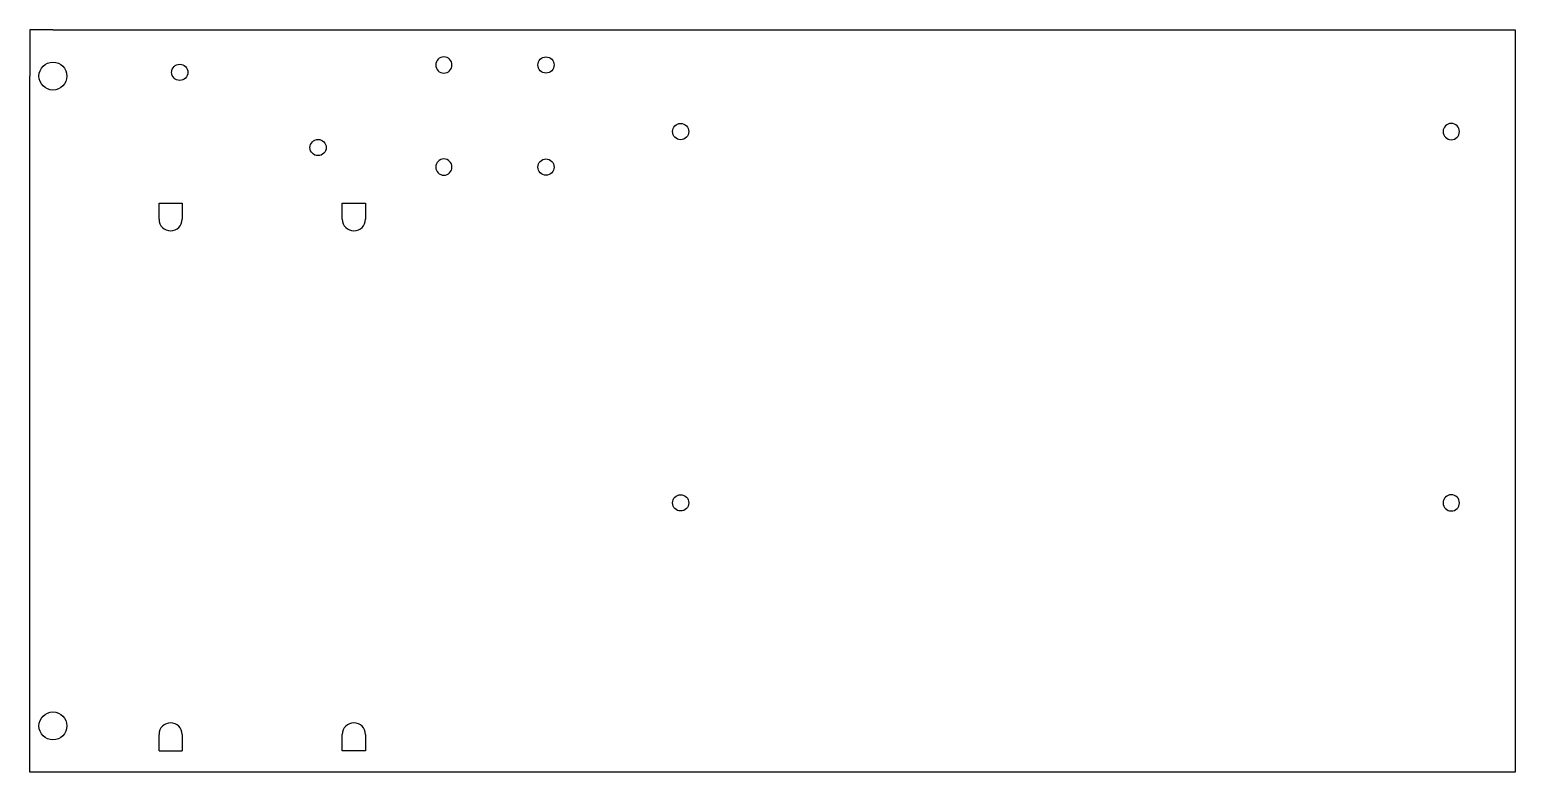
# Model space of a CAD drawing. Extents: x -160 to 160, y -80 to 80.
import ezdxf

# ---------------------------------------------------------------- set-up
doc = ezdxf.new("R2010")
doc.units = 0
doc.header["$MEASUREMENT"] = 0
doc.layers.get('0').update_dxf_attribs({"linetype": 'CONTINUOUS'})

msp = doc.modelspace()

# ---------------------------------------------------------------- linework, layer by layer
at = {"color": 1}
for points in [[(-160, 80), (-160, 80), (-160, 70), (-160, 70)], [(-155, 80), (-155, 80), (-160, 80), (-160, 80)], [(-155, 80), (-155, 80), (159.9999, 80), (159.9999, 80)], [(160, 80), (160, 80), (160, 80), (160, 80)], [(160, 80), (160, 80), (160, -80), (160, -80)], [(-160, 70), (-160, 70), (-160, 70), (-160, 70)], [(-160, -70), (-160, -70), (-160, 70), (-160, 70)], [(-132.15, 39.16), (-132.15, 39.16), (-132.15, 42.66), (-132.15, 42.66)], [(-132.15, 42.66), (-132.15, 42.66), (-127.15, 42.66), (-127.15, 42.66)], [(-127.15, 42.66), (-127.15, 42.66), (-127.15, 39.16), (-127.15, 39.16)], [(-92.66, 39.16), (-92.66, 39.16), (-92.66, 42.66), (-92.66, 42.66)], [(-92.66, 42.66), (-92.66, 42.66), (-87.66, 42.66), (-87.66, 42.66)], [(-87.66, 42.66), (-87.66, 42.66), (-87.66, 39.16), (-87.66, 39.16)], [(-129.6499, 36.6599), (-128.2692, 36.6599), (-127.15, 37.7792), (-127.15, 39.1599)], [(-90.1599, 36.6599), (-88.7792, 36.6599), (-87.66, 37.7792), (-87.66, 39.1599)], [(-160, -70), (-160, -70), (-160, -70), (-160, -70)], [(-160, -80), (-160, -80), (-160, -70), (-160, -70)], [(-132.15, -71.8399), (-132.15, -71.8399), (-132.15, -71.8399), (-132.15, -71.8399)], [(-132.15, -75.3399), (-132.15, -75.3399), (-132.15, -71.8399), (-132.15, -71.8399)], [(-127.15, -71.84), (-127.15, -71.84), (-127.15, -71.84), (-127.15, -71.84)], [(-127.15, -71.84), (-127.15, -71.84), (-127.15, -75.3399), (-127.15, -75.3399)], [(-92.66, -71.8399), (-92.66, -71.8399), (-92.66, -71.8399), (-92.66, -71.8399)], [(-92.66, -75.3399), (-92.66, -75.3399), (-92.66, -71.8399), (-92.66, -71.8399)], [(-87.66, -71.84), (-87.66, -71.84), (-87.66, -71.84), (-87.66, -71.84)], [(-87.66, -71.84), (-87.66, -71.84), (-87.66, -75.3399), (-87.66, -75.3399)], [(-132.15, -75.3399), (-132.15, -75.3399), (-127.15, -75.3399), (-127.15, -75.3399)], [(-127.15, -75.3399), (-127.15, -75.3399), (-127.15, -75.3399), (-127.15, -75.3399)], [(-87.6599, -75.3399), (-87.6599, -75.3399), (-92.66, -75.3399), (-92.66, -75.3399)], [(-87.6599, -75.3399), (-87.6599, -75.3399), (-87.6599, -75.3399), (-87.6599, -75.3399)], [(-155, -80), (-155, -80), (-160, -80), (-160, -80)], [(160, -80), (160, -80), (-155, -80), (-155, -80)], [(-155, -80), (-155, -80), (-155, -80), (-155, -80)]]:
    msp.add_open_spline(points, degree=3, dxfattribs=at)
for points, knots in [([(-69.0399, 72.3999), (-69.0399, 73.3664), (-69.8235, 74.1499), (-70.7899, 74.1499), (-70.7899, 74.1499), (-71.7564, 74.15), (-72.5399, 73.3665), (-72.5399, 72.4), (-72.5399, 72.4), (-72.54, 71.4335), (-71.7565, 70.65), (-70.79, 70.6499), (-70.79, 70.6499), (-69.8235, 70.6499), (-69.04, 71.4334), (-69.04, 72.3999)], [0, 0, 0, 0, 0.25, 0.25, 0.25, 0.25, 0.5, 0.5, 0.5, 0.5, 0.75, 0.75, 0.75, 0.75, 1, 1, 1, 1]), ([(-47.04, 72.3999), (-47.04, 73.3664), (-47.8235, 74.1499), (-48.7899, 74.1499), (-48.7899, 74.1499), (-49.7564, 74.15), (-50.5399, 73.3665), (-50.5399, 72.4), (-50.5399, 72.4), (-50.54, 71.4335), (-49.7565, 70.65), (-48.79, 70.6499), (-48.79, 70.6499), (-47.8235, 70.6499), (-47.04, 71.4334), (-47.04, 72.3999)], [0, 0, 0, 0, 0.25, 0.25, 0.25, 0.25, 0.5, 0.5, 0.5, 0.5, 0.75, 0.75, 0.75, 0.75, 1, 1, 1, 1]), ([(-152, 69.9999), (-152, 71.6568), (-153.3431, 72.9999), (-154.9999, 72.9999), (-154.9999, 72.9999), (-156.6568, 73), (-157.9999, 71.6568), (-157.9999, 70), (-157.9999, 70), (-158, 68.3431), (-156.6568, 67), (-155, 66.9999), (-155, 66.9999), (-153.3431, 66.9999), (-152, 68.3431), (-152, 69.9999)], [0, 0, 0, 0, 0.25, 0.25, 0.25, 0.25, 0.5, 0.5, 0.5, 0.5, 0.75, 0.75, 0.75, 0.75, 1, 1, 1, 1]), ([(-129.43, 70.8099), (-129.43, 71.7764), (-128.6464, 72.5599), (-127.68, 72.5599), (-127.68, 72.5599), (-126.7135, 72.56), (-125.93, 71.7765), (-125.93, 70.81), (-125.93, 70.81), (-125.9299, 69.8435), (-126.7134, 69.06), (-127.6799, 69.0599), (-127.6799, 69.0599), (-128.6464, 69.0599), (-129.4299, 69.8434), (-129.4299, 70.8099)], [0, 0, 0, 0, 0.25, 0.25, 0.25, 0.25, 0.5, 0.5, 0.5, 0.5, 0.75, 0.75, 0.75, 0.75, 1, 1, 1, 1]), ([(-18.04, 58.0499), (-18.04, 59.0164), (-18.8235, 59.7999), (-19.7899, 59.7999), (-19.7899, 59.7999), (-20.7564, 59.8), (-21.5399, 59.0165), (-21.5399, 58.05), (-21.5399, 58.05), (-21.54, 57.0835), (-20.7565, 56.3), (-19.79, 56.2999), (-19.79, 56.2999), (-18.8235, 56.2999), (-18.04, 57.0834), (-18.04, 58.0499)], [0, 0, 0, 0, 0.25, 0.25, 0.25, 0.25, 0.5, 0.5, 0.5, 0.5, 0.75, 0.75, 0.75, 0.75, 1, 1, 1, 1]), ([(147.96, 58.0499), (147.96, 59.0164), (147.1764, 59.7999), (146.21, 59.7999), (146.21, 59.7999), (145.2435, 59.8), (144.46, 59.0165), (144.46, 58.05), (144.46, 58.05), (144.4599, 57.0835), (145.2434, 56.3), (146.2099, 56.2999), (146.2099, 56.2999), (147.1764, 56.2999), (147.9599, 57.0834), (147.9599, 58.0499)], [0, 0, 0, 0, 0.25, 0.25, 0.25, 0.25, 0.5, 0.5, 0.5, 0.5, 0.75, 0.75, 0.75, 0.75, 1, 1, 1, 1]), ([(-99.63, 54.6099), (-99.63, 55.5764), (-98.8464, 56.3599), (-97.88, 56.3599), (-97.88, 56.3599), (-96.9135, 56.36), (-96.13, 55.5765), (-96.13, 54.61), (-96.13, 54.61), (-96.1299, 53.6435), (-96.9134, 52.86), (-97.8799, 52.8599), (-97.8799, 52.8599), (-98.8464, 52.8599), (-99.6299, 53.6434), (-99.6299, 54.6099)], [0, 0, 0, 0, 0.25, 0.25, 0.25, 0.25, 0.5, 0.5, 0.5, 0.5, 0.75, 0.75, 0.75, 0.75, 1, 1, 1, 1]), ([(-69.0399, 50.3999), (-69.0399, 51.3664), (-69.8235, 52.1499), (-70.7899, 52.1499), (-70.7899, 52.1499), (-71.7564, 52.15), (-72.5399, 51.3665), (-72.5399, 50.4), (-72.5399, 50.4), (-72.54, 49.4335), (-71.7565, 48.65), (-70.79, 48.6499), (-70.79, 48.6499), (-69.8235, 48.6499), (-69.04, 49.4334), (-69.04, 50.3999)], [0, 0, 0, 0, 0.25, 0.25, 0.25, 0.25, 0.5, 0.5, 0.5, 0.5, 0.75, 0.75, 0.75, 0.75, 1, 1, 1, 1]), ([(-47.04, 50.3999), (-47.04, 51.3664), (-47.8235, 52.1499), (-48.7899, 52.1499), (-48.7899, 52.1499), (-49.7564, 52.15), (-50.5399, 51.3665), (-50.5399, 50.4), (-50.5399, 50.4), (-50.54, 49.4335), (-49.7565, 48.65), (-48.79, 48.6499), (-48.79, 48.6499), (-47.8235, 48.6499), (-47.04, 49.4334), (-47.04, 50.3999)], [0, 0, 0, 0, 0.25, 0.25, 0.25, 0.25, 0.5, 0.5, 0.5, 0.5, 0.75, 0.75, 0.75, 0.75, 1, 1, 1, 1]), ([(-132.15, 39.1599), (-132.15, 38.4969), (-131.8866, 37.861), (-131.4177, 37.3922), (-131.4177, 37.3922), (-130.9489, 36.9233), (-130.313, 36.6599), (-129.65, 36.6599)], [0, 0, 0, 0, 0.5, 0.5, 0.5, 0.5, 1, 1, 1, 1]), ([(-92.66, 39.1599), (-92.66, 38.4969), (-92.3966, 37.861), (-91.9277, 37.3922), (-91.9277, 37.3922), (-91.4589, 36.9233), (-90.823, 36.6599), (-90.16, 36.6599)], [0, 0, 0, 0, 0.5, 0.5, 0.5, 0.5, 1, 1, 1, 1]), ([(-18.04, -21.95), (-18.04, -20.9835), (-18.8235, -20.2), (-19.7899, -20.2), (-19.7899, -20.2), (-20.7564, -20.1999), (-21.5399, -20.9834), (-21.5399, -21.9499), (-21.5399, -21.9499), (-21.54, -22.9164), (-20.7565, -23.6999), (-19.79, -23.7), (-19.79, -23.7), (-18.8235, -23.7), (-18.04, -22.9165), (-18.04, -21.95)], [0, 0, 0, 0, 0.25, 0.25, 0.25, 0.25, 0.5, 0.5, 0.5, 0.5, 0.75, 0.75, 0.75, 0.75, 1, 1, 1, 1]), ([(147.96, -21.95), (147.96, -20.9835), (147.1764, -20.2), (146.21, -20.2), (146.21, -20.2), (145.2435, -20.1999), (144.46, -20.9834), (144.46, -21.9499), (144.46, -21.9499), (144.4599, -22.9164), (145.2434, -23.6999), (146.2099, -23.7), (146.2099, -23.7), (147.1764, -23.7), (147.9599, -22.9165), (147.9599, -21.95)], [0, 0, 0, 0, 0.25, 0.25, 0.25, 0.25, 0.5, 0.5, 0.5, 0.5, 0.75, 0.75, 0.75, 0.75, 1, 1, 1, 1]), ([(-152, -70), (-152, -68.3431), (-153.3431, -67), (-154.9999, -67), (-154.9999, -67), (-156.6568, -66.9999), (-157.9999, -68.3431), (-157.9999, -69.9999), (-157.9999, -69.9999), (-158, -71.6568), (-156.6568, -72.9999), (-155, -72.9999), (-155, -72.9999), (-153.3431, -73), (-152, -71.6568), (-152, -70)], [0, 0, 0, 0, 0.25, 0.25, 0.25, 0.25, 0.5, 0.5, 0.5, 0.5, 0.75, 0.75, 0.75, 0.75, 1, 1, 1, 1]), ([(-129.65, -69.34), (-130.313, -69.34), (-130.9489, -69.6033), (-131.4177, -70.0722), (-131.4177, -70.0722), (-131.8866, -70.541), (-132.15, -71.1769), (-132.15, -71.84)], [0, 0, 0, 0, 0.5, 0.5, 0.5, 0.5, 1, 1, 1, 1]), ([(-127.15, -71.84), (-127.15, -71.1769), (-127.4133, -70.541), (-127.8822, -70.0722), (-127.8822, -70.0722), (-128.351, -69.6033), (-128.9869, -69.34), (-129.65, -69.34)], [0, 0, 0, 0, 0.5, 0.5, 0.5, 0.5, 1, 1, 1, 1]), ([(-90.16, -69.34), (-90.823, -69.34), (-91.4589, -69.6033), (-91.9277, -70.0722), (-91.9277, -70.0722), (-92.3966, -70.541), (-92.66, -71.1769), (-92.66, -71.84)], [0, 0, 0, 0, 0.5, 0.5, 0.5, 0.5, 1, 1, 1, 1]), ([(-87.66, -71.84), (-87.66, -71.1769), (-87.9233, -70.541), (-88.3922, -70.0722), (-88.3922, -70.0722), (-88.861, -69.6033), (-89.4969, -69.34), (-90.16, -69.34)], [0, 0, 0, 0, 0.5, 0.5, 0.5, 0.5, 1, 1, 1, 1])]:
    msp.add_open_spline(points, degree=3, knots=knots, dxfattribs=at)

doc.saveas('drawing.dxf')
